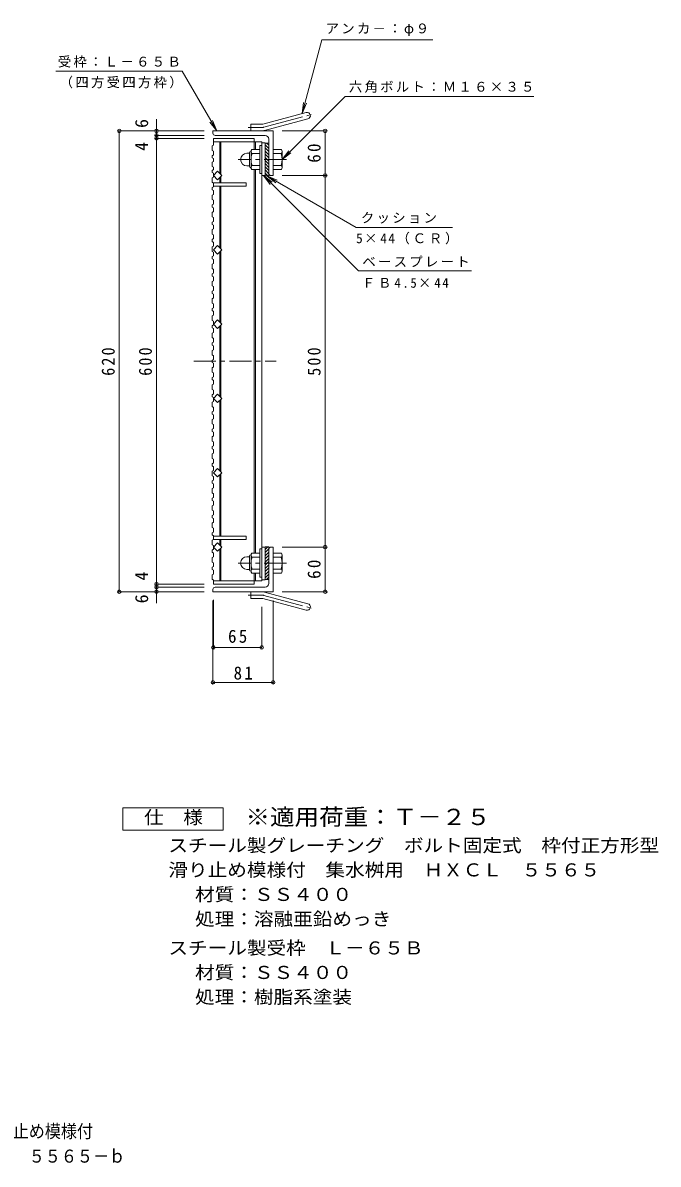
# Model space of a CAD drawing. Units: millimetres at full size, sheet at 1:6. Extents: x -1001 to 962, y -827 to 816.
# Drawn here: x 107 to 962, y -827 to 708 of the extents above; entities that cross this region are included whole.
import ezdxf
from ezdxf.enums import TextEntityAlignment as Align

# ---------------------------------------------------------------- set-up
doc = ezdxf.new("R2010")
doc.units = ezdxf.units.MM
doc.header["$LTSCALE"] = 6
doc.header["$PDMODE"] = 32
doc.header["$PDSIZE"] = 4.8
doc.linetypes.add('CHAIN1', pattern=[8, 5, -1, 1, -1])
doc.linetypes.add('CHAIN2', pattern=[12, 9, -1, 1, -1])
for name, color, linetype, lineweight in [('E-1', 2, 'Continuous', 9), ('E-2', 3, 'Continuous', 9), ('E-4', 7, 'Continuous', 9), ('E-5', 7, 'Continuous', 9), ('F-4_F-4ﾚｲﾔ', 2, 'Continuous', 9)]:
    doc.layers.add(name, color=color, linetype=linetype, lineweight=lineweight)
doc.layers.add('F-5_F-5ﾚｲﾔ', color=2, linetype='Continuous')
doc.styles.add('ＭＳ ゴシック', font='')
doc.styles.get('ＭＳ ゴシック').set_extended_font_data('MS Gothic')

msp = doc.modelspace()

# ---------------------------------------------------------------- linework, layer by layer
at = {"layer": 'E-1'}
for p, q in [((429.889, 572.211), (488.08, 587.803)), ((413.745, 562.905), (413.745, 571.905)), ((427.56, 571.905), (413.745, 571.905)), ((432.218, 563.518), (490.409, 579.11)), ((443.745, 562.905), (362.745, 562.905)), ((362.745, 559.905), (362.745, 562.905)), ((365.745, 556.905), (432.745, 556.905)), ((443.745, 562.905), (443.745, 502.905)), ((425.945, 537.905), (414.983, 537.905)), ((425.945, 543.405), (425.945, 505.405)), ((428.245, 543.405), (425.945, 543.405)), ((432.745, 502.405), (432.745, 546.405)), ((437.745, 546.405), (432.745, 546.405)), ((437.745, 539.325), (432.745, 544.325)), ((437.745, 535.082), (432.745, 540.082)), ((437.745, 543.567), (434.907, 546.405)), ((437.745, 502.405), (437.745, 551.905)), ((443.745, 537.905), (454.706, 537.905)), ((408.435, 532.905), (411.945, 532.905)), ((411.945, 515.205), (411.945, 533.605)), ((413.745, 535.404), (413.945, 535.404)), ((413.945, 535.155), (413.945, 513.655)), ((425.945, 532.405), (414.983, 532.405)), ((437.745, 530.84), (432.745, 535.84)), ((437.745, 526.597), (432.745, 531.597)), ((437.745, 522.354), (432.745, 527.354)), ((437.745, 518.112), (432.745, 523.112)), ((443.745, 532.405), (454.706, 532.405)), ((455.945, 535.404), (455.745, 535.404)), ((455.745, 535.155), (455.745, 513.655)), ((408.445, 515.905), (411.945, 515.905)), ((413.745, 513.405), (413.945, 513.405)), ((425.945, 516.405), (414.983, 516.405)), ((425.945, 510.905), (414.983, 510.905)), ((437.745, 513.869), (432.745, 518.869)), ((437.745, 509.626), (432.745, 514.627)), ((437.745, 505.384), (432.745, 510.384)), ((443.745, 516.405), (454.706, 516.405)), ((443.745, 510.905), (454.706, 510.905)), ((455.945, 513.405), (455.745, 513.405)), ((428.245, 505.405), (425.945, 505.405)), ((436.481, 502.405), (432.745, 506.141)), ((437.745, 502.405), (432.745, 502.405)), ((440.745, 502.905), (443.745, 502.905)), ((425.945, -37.596), (425.945, 0.404)), ((428.245, 0.404), (425.945, 0.404)), ((432.745, 3.404), (432.745, -40.596)), ((436.481, 3.404), (432.745, -0.332)), ((437.745, 3.404), (432.745, 3.404)), ((437.745, 0.425), (432.745, -4.575)), ((437.745, 3.404), (437.745, -46.096)), ((440.745, 2.904), (443.745, 2.904)), ((443.745, -57.096), (443.745, 2.904)), ((408.445, -10.096), (411.945, -10.096)), ((411.945, -9.396), (411.945, -27.796)), ((413.745, -7.596), (413.945, -7.596)), ((413.945, -29.346), (413.945, -7.846)), ((425.945, -5.096), (414.983, -5.096)), ((425.945, -10.596), (414.983, -10.596)), ((437.745, -3.817), (432.745, -8.818)), ((437.745, -8.06), (432.745, -13.06)), ((437.745, -12.303), (432.745, -17.303)), ((443.745, -5.096), (454.706, -5.096)), ((443.745, -10.596), (454.706, -10.596)), ((455.945, -7.596), (455.745, -7.596)), ((455.745, -29.346), (455.745, -7.846)), ((408.435, -27.096), (411.945, -27.096)), ((413.745, -29.596), (413.945, -29.596)), ((425.945, -26.596), (414.983, -26.596)), ((437.745, -16.545), (432.745, -21.545)), ((437.745, -20.788), (432.745, -25.788)), ((437.745, -25.031), (432.745, -30.031)), ((437.745, -29.273), (432.745, -34.273)), ((443.745, -26.596), (454.706, -26.596)), ((455.945, -29.596), (455.745, -29.596)), ((425.945, -32.096), (414.983, -32.096)), ((428.245, -37.596), (425.945, -37.596)), ((437.745, -33.516), (432.745, -38.516)), ((437.745, -40.596), (432.745, -40.596)), ((437.745, -37.758), (434.907, -40.596)), ((443.745, -32.096), (454.706, -32.096)), ((362.745, -54.096), (362.745, -57.096)), ((443.745, -57.096), (362.745, -57.096)), ((365.745, -51.096), (432.745, -51.096)), ((413.745, -57.096), (413.745, -66.096)), ((432.218, -57.709), (490.409, -73.301)), ((427.56, -66.096), (413.745, -66.096)), ((429.889, -66.402), (488.08, -81.995))]:
    msp.add_line(p, q, dxfattribs=at)
at = {"layer": 'E-1', "linetype": 'CHAIN2'}
for p, q in [((431.054, 567.865), (496.22, 585.326)), ((427.56, 567.405), (409.94, 567.405)), ((427.56, -61.596), (409.94, -61.596)), ((431.054, -62.056), (496.22, -79.517))]:
    msp.add_line(p, q, dxfattribs=at)
at = {"layer": 'E-1', "linetype": 'CHAIN1'}
for p, q in [((461.797, 524.405), (396.643, 524.405)), ((461.797, -18.596), (396.643, -18.596))]:
    msp.add_line(p, q, dxfattribs=at)
at = {"layer": 'E-1'}
for centre, radius, start, end in [((489.245, 583.457), 4.5, 285.00014, 104.99991), ((427.56, 580.905), 9, 270, 285.00002), ((365.745, 559.905), 3, 180, 270), ((427.56, 580.905), 18, 270, 285), ((432.745, 551.905), 5, 0, 90), ((418.105, 535.155), 4.16, 138.61835, 221.37988), ((451.585, 535.155), 4.16, 318.62012, 41.38165), ((408.435, 524.415), 8.49, 90, 180), ((408.445, 524.405), 8.5, 180, 270), ((413.745, 533.605), 1.8, 90, 180), ((437.945, 524.405), 24, 160.52881, 199.47119), ((431.744, 524.405), 24, 340.52881, 19.47119), ((413.745, 515.205), 1.8, 180, 270), ((418.105, 513.655), 4.16, 138.62012, 221.38165), ((451.585, 513.655), 4.16, 318.61835, 41.37988), ((440.745, 505.905), 3, 180, 270), ((440.745, -0.096), 3, 90, 180), ((408.445, -18.596), 8.5, 90, 180), ((413.745, -9.396), 1.8, 90, 180), ((418.105, -7.846), 4.16, 138.61835, 221.37988), ((437.945, -18.596), 24, 160.52881, 199.47119), ((431.744, -18.596), 24, 340.52881, 19.47119), ((451.585, -7.846), 4.16, 318.62012, 41.38165), ((408.435, -18.606), 8.49, 180, 270), ((413.745, -27.796), 1.8, 180, 270), ((418.105, -29.346), 4.16, 138.62012, 221.38165), ((451.585, -29.346), 4.16, 318.61835, 41.37988), ((365.745, -54.096), 3, 90, 180), ((427.56, -75.096), 18, 75, 90), ((432.745, -46.096), 5, 270, 0), ((427.56, -75.096), 9, 74.99998, 90), ((489.245, -77.648), 4.5, 255.00009, 74.99986)]:
    msp.add_arc(centre, radius, start, end, dxfattribs=at)
at = {"layer": 'E-1', "linetype": 'CHAIN2'}
for centre, start, end in [((427.56, 580.905), 270, 284.99995), ((427.56, -75.096), 75.00005, 90)]:
    msp.add_arc(centre, 13.5, start, end, dxfattribs=at)
at = {"layer": 'E-2'}
for p, q in [((363.245, 552.905), (418.245, 552.905)), ((363.245, 552.905), (363.245, 543.696)), ((418.245, 548.405), (418.245, 552.905)), ((361.745, 542.696), (363.245, 543.696)), ((361.745, 542.696), (361.745, 536.696)), ((363.245, 548.405), (428.245, 548.405)), ((371.745, 505.718), (371.745, 548.405)), ((373.245, 504.218), (373.245, 548.405)), ((418.245, 537.905), (418.245, 548.405)), ((419.745, 548.405), (419.745, 537.905)), ((428.245, -42.596), (428.245, 548.405)), ((432.745, 546.905), (428.245, 546.905)), ((432.745, 502.904), (432.745, 546.905)), ((361.745, 536.696), (363.245, 535.696)), ((361.745, 529.583), (363.245, 530.583)), ((361.745, 529.583), (361.745, 526.583)), ((361.745, 526.583), (363.245, 525.583)), ((363.245, 530.583), (363.245, 535.696)), ((363.245, 525.583), (363.245, 521.97)), ((361.745, 520.97), (363.245, 521.97)), ((361.745, 520.97), (361.745, 514.97)), ((361.745, 514.97), (363.245, 513.97)), ((361.745, 509.857), (363.245, 510.857)), ((361.745, 509.857), (361.745, 506.857)), ((363.245, 510.857), (363.245, 513.97)), ((418.245, -5.096), (418.245, 510.905)), ((419.745, 510.905), (419.745, -5.096)), ((361.745, 499.744), (363.245, 500.744)), ((361.745, 499.744), (361.745, 493.744)), ((361.745, 493.744), (363.245, 492.744)), ((363.245, 492.905), (407.245, 492.905)), ((363.245, 487.631), (363.245, 492.905)), ((371.745, 492.905), (371.745, 500.091)), ((373.245, 492.905), (373.245, 501.591)), ((407.245, 492.905), (407.245, 488.405)), ((432.745, 502.904), (428.245, 502.904)), ((361.745, 486.631), (363.245, 487.631)), ((361.745, 486.631), (361.745, 483.631)), ((361.745, 483.631), (363.245, 482.631)), ((361.745, 476.518), (363.245, 477.518)), ((361.745, 476.518), (361.745, 470.518)), ((363.245, 488.405), (407.245, 488.405)), ((363.245, 482.631), (363.245, 477.518)), ((371.745, 488.405), (371.745, 405.718)), ((373.245, 488.405), (373.245, 404.218)), ((361.745, 470.518), (363.245, 469.518)), ((361.745, 463.405), (363.245, 464.405)), ((361.745, 463.405), (361.745, 460.405)), ((363.245, 464.405), (363.245, 469.518)), ((361.745, 460.405), (363.245, 459.405)), ((361.745, 453.292), (363.245, 454.292)), ((361.745, 453.292), (361.745, 447.292)), ((361.745, 447.292), (363.245, 446.292)), ((363.245, 459.405), (363.245, 454.292)), ((363.245, 441.179), (363.245, 446.292)), ((361.745, 440.179), (363.245, 441.179)), ((361.745, 440.179), (361.745, 437.179)), ((361.745, 437.179), (363.245, 436.179)), ((361.745, 430.066), (363.245, 431.066)), ((361.745, 430.066), (361.745, 424.066)), ((363.245, 436.179), (363.245, 431.066)), ((361.745, 424.066), (363.245, 423.066)), ((361.745, 416.953), (363.245, 417.953)), ((361.745, 416.953), (361.745, 413.953)), ((363.245, 417.953), (363.245, 423.066)), ((361.745, 413.953), (363.245, 412.953)), ((361.745, 406.84), (363.245, 407.84)), ((361.745, 406.84), (361.745, 400.84)), ((361.745, 400.84), (363.245, 399.84)), ((363.245, 412.953), (363.245, 407.84)), ((363.245, 394.727), (363.245, 399.84)), ((371.745, 400.091), (371.745, 305.718)), ((373.245, 401.591), (373.245, 304.218)), ((361.745, 393.727), (363.245, 394.727)), ((361.745, 393.727), (361.745, 390.727)), ((361.745, 390.727), (363.245, 389.727)), ((361.745, 383.614), (363.245, 384.614)), ((363.245, 389.727), (363.245, 384.614)), ((361.745, 383.614), (361.745, 377.614)), ((361.745, 377.614), (363.245, 376.614)), ((361.745, 370.501), (363.245, 371.501)), ((361.745, 370.501), (361.745, 367.501)), ((363.245, 371.501), (363.245, 376.614)), ((361.745, 367.501), (363.245, 366.501)), ((361.745, 360.388), (363.245, 361.388)), ((361.745, 360.388), (361.745, 354.388)), ((361.745, 354.388), (363.245, 353.388)), ((363.245, 366.501), (363.245, 361.388)), ((363.245, 348.275), (363.245, 353.388)), ((361.745, 347.275), (363.245, 348.275)), ((361.745, 347.275), (361.745, 344.275)), ((361.745, 344.275), (363.245, 343.275)), ((361.745, 337.162), (363.245, 338.162)), ((363.245, 343.275), (363.245, 338.162)), ((361.745, 337.162), (361.745, 331.162)), ((361.745, 331.162), (363.245, 330.162)), ((361.745, 324.049), (363.245, 325.049)), ((361.745, 324.049), (361.745, 321.049)), ((363.245, 325.049), (363.245, 330.162)), ((361.745, 321.049), (363.245, 320.049)), ((361.745, 313.936), (363.245, 314.936)), ((361.745, 313.936), (361.745, 307.936)), ((361.745, 307.936), (363.245, 306.936)), ((363.245, 320.049), (363.245, 314.936)), ((361.745, 300.823), (363.245, 301.823)), ((361.745, 300.823), (361.745, 297.823)), ((361.745, 297.823), (363.245, 296.823)), ((363.245, 301.823), (363.245, 306.936)), ((363.245, 296.823), (363.245, 291.71)), ((371.745, 300.091), (371.745, 205.718)), ((373.245, 204.218), (373.245, 301.591)), ((361.745, 290.71), (363.245, 291.71)), ((361.745, 290.71), (361.745, 284.71)), ((361.745, 284.71), (363.245, 283.71)), ((361.745, 277.597), (363.245, 278.597)), ((361.745, 277.597), (361.745, 274.597)), ((363.245, 278.597), (363.245, 283.71)), ((361.745, 274.597), (363.245, 273.597)), ((361.745, 267.484), (363.245, 268.484)), ((361.745, 267.484), (361.745, 261.484)), ((361.745, 261.484), (363.245, 260.484)), ((363.245, 273.597), (363.245, 268.484)), ((361.745, 254.371), (363.245, 255.371)), ((361.745, 254.371), (361.745, 252.904)), ((361.745, 251.438), (361.745, 252.904)), ((361.745, 251.438), (363.245, 250.438)), ((363.245, 255.371), (363.245, 260.484)), ((363.245, 250.438), (363.245, 245.325)), ((361.745, 244.325), (363.245, 245.325)), ((361.745, 238.325), (361.745, 244.325)), ((361.745, 238.325), (363.245, 237.325)), ((361.745, 231.212), (363.245, 232.212)), ((361.745, 228.212), (361.745, 231.212)), ((363.245, 232.212), (363.245, 237.325)), ((361.745, 228.212), (363.245, 227.212)), ((361.745, 221.099), (363.245, 222.099)), ((361.745, 215.099), (361.745, 221.099)), ((361.745, 215.099), (363.245, 214.099)), ((363.245, 227.212), (363.245, 222.099)), ((361.745, 207.986), (363.245, 208.986)), ((361.745, 204.986), (361.745, 207.986)), ((361.745, 204.986), (363.245, 203.986)), ((363.245, 208.986), (363.245, 214.099)), ((363.245, 203.986), (363.245, 198.873)), ((371.745, 105.718), (371.745, 200.091)), ((373.245, 104.218), (373.245, 201.591)), ((361.745, 197.873), (363.245, 198.873)), ((361.745, 191.873), (361.745, 197.873)), ((361.745, 191.873), (363.245, 190.873)), ((361.745, 184.76), (363.245, 185.76)), ((361.745, 181.76), (361.745, 184.76)), ((363.245, 185.76), (363.245, 190.873)), ((361.745, 181.76), (363.245, 180.76)), ((361.745, 174.647), (363.245, 175.647)), ((361.745, 168.647), (361.745, 174.647)), ((363.245, 180.76), (363.245, 175.647)), ((361.745, 168.647), (363.245, 167.647)), ((361.745, 161.534), (363.245, 162.534)), ((361.745, 158.534), (361.745, 161.534)), ((361.745, 158.534), (363.245, 157.534)), ((363.245, 162.534), (363.245, 167.647)), ((363.245, 157.534), (363.245, 152.421)), ((361.745, 151.421), (363.245, 152.421)), ((361.745, 145.421), (361.745, 151.421)), ((361.745, 145.421), (363.245, 144.421)), ((361.745, 138.308), (363.245, 139.308)), ((361.745, 135.308), (361.745, 138.308)), ((363.245, 139.308), (363.245, 144.421)), ((361.745, 135.308), (363.245, 134.308)), ((361.745, 128.195), (363.245, 129.195)), ((361.745, 122.195), (361.745, 128.195)), ((363.245, 134.308), (363.245, 129.195)), ((361.745, 122.195), (363.245, 121.195)), ((361.745, 115.082), (363.245, 116.082)), ((361.745, 112.082), (361.745, 115.082)), ((361.745, 112.082), (363.245, 111.082)), ((363.245, 116.082), (363.245, 121.195)), ((363.245, 111.082), (363.245, 105.969)), ((361.745, 104.969), (363.245, 105.969)), ((361.745, 98.969), (361.745, 104.969)), ((361.745, 98.969), (363.245, 97.969)), ((361.745, 91.856), (363.245, 92.856)), ((363.245, 92.856), (363.245, 97.969)), ((371.745, 17.404), (371.745, 100.091)), ((373.245, 17.404), (373.245, 101.591)), ((361.745, 88.856), (361.745, 91.856)), ((361.745, 88.856), (363.245, 87.856)), ((361.745, 81.743), (363.245, 82.743)), ((361.745, 75.743), (361.745, 81.743)), ((363.245, 87.856), (363.245, 82.743)), ((361.745, 75.743), (363.245, 74.743)), ((361.745, 68.63), (363.245, 69.63)), ((361.745, 65.63), (361.745, 68.63)), ((361.745, 65.63), (363.245, 64.63)), ((363.245, 69.63), (363.245, 74.743)), ((363.245, 64.63), (363.245, 59.517)), ((361.745, 58.517), (363.245, 59.517)), ((361.745, 52.517), (361.745, 58.517)), ((361.745, 52.517), (363.245, 51.517)), ((361.745, 45.404), (363.245, 46.404)), ((363.245, 46.404), (363.245, 51.517)), ((361.745, 42.404), (361.745, 45.404)), ((361.745, 42.404), (363.245, 41.404)), ((361.745, 35.291), (363.245, 36.291)), ((361.745, 29.291), (361.745, 35.291)), ((363.245, 41.404), (363.245, 36.291)), ((361.745, 29.291), (363.245, 28.291)), ((361.745, 22.178), (363.245, 23.178)), ((361.745, 19.178), (361.745, 22.178)), ((361.745, 19.178), (363.245, 18.178)), ((363.245, 23.178), (363.245, 28.291)), ((363.245, 18.178), (363.245, 12.904)), ((363.245, 17.404), (407.245, 17.404)), ((407.245, 12.904), (407.245, 17.404)), ((361.745, 12.065), (363.245, 13.065)), ((361.745, 6.065), (361.745, 12.065)), ((361.745, 6.065), (363.245, 5.065)), ((363.245, 12.904), (407.245, 12.904)), ((363.245, -0.048), (363.245, 5.065)), ((371.745, 12.904), (371.745, 5.718)), ((371.745, 0.091), (371.745, -42.596)), ((373.245, 12.904), (373.245, 4.218)), ((373.245, 1.591), (373.245, -42.596)), ((432.745, 2.905), (428.245, 2.905)), ((432.745, 2.905), (432.745, -41.096)), ((361.745, -1.048), (363.245, -0.048)), ((361.745, -4.048), (361.745, -1.048)), ((361.745, -4.048), (363.245, -5.048)), ((361.745, -11.161), (363.245, -10.161)), ((361.745, -17.161), (361.745, -11.161)), ((363.245, -5.048), (363.245, -10.161)), ((361.745, -17.161), (363.245, -18.161)), ((361.745, -24.274), (363.245, -23.274)), ((361.745, -27.274), (361.745, -24.274)), ((361.745, -27.274), (363.245, -28.274)), ((363.245, -23.274), (363.245, -18.161)), ((363.245, -28.274), (363.245, -33.388)), ((361.745, -34.387), (363.245, -33.388)), ((361.745, -40.387), (361.745, -34.387)), ((361.745, -40.387), (363.245, -41.387)), ((363.245, -47.096), (363.245, -41.387)), ((363.245, -42.596), (428.245, -42.596)), ((418.245, -42.596), (418.245, -32.096)), ((418.245, -47.096), (418.245, -42.596)), ((419.745, -32.096), (419.745, -42.596)), ((432.745, -41.096), (428.245, -41.096)), ((363.245, -47.096), (418.245, -47.096))]:
    msp.add_line(p, q, dxfattribs=at)
at = {"layer": 'E-2', "linetype": 'CHAIN1'}
msp.add_line((336.764, 252.904), (447.611, 252.904), dxfattribs=at)
at = {"layer": 'E-2'}
msp.add_lwpolyline([(361.745, 506.857), (363.245, 505.857), (363.245, 500.744)], dxfattribs=at)
for points in [[(363.245, 502.905), (368.902, 508.562), (374.559, 502.905), (368.902, 497.248)], [(363.245, 402.905), (368.902, 408.562), (374.559, 402.905), (368.902, 397.248)], [(363.245, 302.905), (368.902, 308.562), (374.559, 302.905), (368.902, 297.248)], [(363.245, 202.904), (368.902, 197.247), (374.559, 202.904), (368.902, 208.561)], [(363.245, 102.904), (368.902, 97.247), (374.559, 102.904), (368.902, 108.561)], [(363.245, 2.904), (368.902, -2.753), (374.559, 2.904), (368.902, 8.561)]]:
    msp.add_lwpolyline(points, close=True, dxfattribs=at)
at = {"layer": 'E-4'}
for p, q in [((286.745, 562.905), (286.745, 578.938)), ((234.945, 562.905), (350.745, 562.905)), ((236.745, 562.905), (236.745, -57.096)), ((284.945, 556.905), (350.745, 556.905)), ((284.945, 552.905), (350.745, 552.905)), ((286.745, 562.905), (286.745, 556.905)), ((286.745, 556.905), (286.745, 552.905)), ((286.745, 552.905), (286.745, -47.096)), ((515.545, 562.905), (455.745, 562.905)), ((513.745, 562.905), (513.745, 502.905)), ((515.545, 502.905), (455.745, 502.905)), ((513.745, 502.905), (513.745, 2.904)), ((515.545, 2.904), (455.745, 2.904)), ((513.745, 2.904), (513.745, -57.096)), ((234.945, -57.096), (350.745, -57.096)), ((284.945, -47.096), (350.745, -47.096)), ((284.945, -51.096), (350.745, -51.096)), ((286.745, -47.096), (286.745, -51.096)), ((286.745, -51.096), (286.745, -57.096)), ((286.745, -57.096), (286.745, -72.768)), ((515.545, -57.096), (455.745, -57.096)), ((362.745, -180.963), (362.745, -69.096)), ((363.245, -133.896), (363.245, -68.201)), ((443.745, -180.963), (443.745, -69.096)), ((428.245, -133.896), (428.245, -77.688)), ((363.245, -132.096), (428.245, -132.096)), ((362.745, -179.163), (443.745, -179.163))]:
    msp.add_line(p, q, dxfattribs=at)
for p in [(236.745, 562.905), (286.745, 562.905), (286.745, 556.905), (286.745, 552.905), (513.745, 562.905), (513.745, 502.905), (513.745, 2.904), (286.745, -47.096), (236.745, -57.096), (286.745, -51.096), (286.745, -57.096), (513.745, -57.096), (363.245, -132.096), (428.245, -132.096), (362.745, -179.163), (443.745, -179.163)]:
    msp.add_point(p, dxfattribs=at)
at = {"layer": 'E-5'}
for p, q in [((482.693, 586.36), (509.284, 685.598)), ((658.284, 685.598), (509.284, 685.598)), ((151.45, 643.089), (321.45, 643.089)), ((367.745, 562.905), (321.45, 643.089)), ((482.693, 586.36), (484.651, 601.232)), ((482.693, 586.36), (488.433, 600.218)), ((367.745, 562.905), (358.613, 574.805)), ((367.745, 562.905), (362.004, 576.763)), ((455.745, 524.405), (464.876, 536.305)), ((455.745, 524.405), (467.645, 533.536)), ((430.495, 502.904), (439.626, 491.004)), ((430.495, 502.904), (442.395, 493.773)), ((430.495, 502.904), (558.691, 374.708)), ((435.245, 502.405), (447.145, 493.273)), ((435.245, 502.405), (449.103, 496.664)), ((435.245, 502.405), (555.219, 433.137)), ((555.219, 433.137), (685.154, 433.137)), ((558.691, 374.708), (710.554, 374.708))]:
    msp.add_line(p, q, dxfattribs=at)
msp.add_lwpolyline([(455.745, 524.405), (540.536, 609.196), (794.536, 609.196)], dxfattribs=at)
at = {"layer": 'F-4_F-4ﾚｲﾔ'}
msp.add_lwpolyline([(241.476, -377.786), (241.476, -347.786), (376.475, -347.786), (376.475, -377.786)], close=True, dxfattribs=at)

# ---------------------------------------------------------------- texts
at = {"layer": 'E-4', "color": 2, "style": 'ＭＳ ゴシック'}
for s, p in [('6', (280.745, 566.938)), ('4', (280.745, 536.149)), ('4', (280.745, -42.061)), ('6', (280.745, -72.768))]:
    msp.add_text(s, height=17.6, rotation=90, dxfattribs=at).set_placement(p, align=Align.BOTTOM_LEFT)
at = {"layer": 'E-4', "color": 2, "char_height": 17.6, "attachment_point": 7, "rotation": 90, "style": 'ＭＳ ゴシック'}
for s, insert in [('\\T1.27;\\W0.95;60', (507.745, 520.155)), ('\\T1.27;\\W0.9;620', (230.745, 233.404)), ('\\T1.27;\\W0.9;600', (280.745, 233.404)), ('\\T1.27;\\W0.9;500', (507.745, 233.404)), ('\\T1.27;\\W0.95;60', (507.745, -39.846))]:
    msp.add_mtext(s, dxfattribs=dict(at, insert=insert))
at = {"layer": 'E-4', "color": 2, "char_height": 17.6, "attachment_point": 7, "style": 'ＭＳ ゴシック'}
for s, insert in [('\\T1.27;\\W0.95;65', (382.995, -126.096)), ('\\T1.27;\\W0.95;81', (390.495, -175.563))]:
    msp.add_mtext(s, dxfattribs=dict(at, insert=insert))
at = {"layer": 'E-5', "char_height": 13.2, "attachment_point": 7, "style": 'ＭＳ ゴシック'}
for s, insert in [('\\T1.17;アンカ－：φ９', (514.284, 690.598)), ('\\T1.17;受枠：Ｌ－６５Ｂ', (153.95, 648.089)), ('\\T1.17;（四方受四方枠）', (156.45, 620.089)), ('\\T1.17;六角ボルト：Ｍ１６×３５', (545.536, 614.196)), ('\\T1.17;クッション', (561.741, 438.137)), ('\\T1.21;5×44（ＣＲ）', (555.219, 410.137)), ('\\T1.17;ベースプレート', (563.691, 379.708)), ('\\T1.26;\\W0.95;ＦＢ4.5×44', (563.691, 351.708))]:
    msp.add_mtext(s, dxfattribs=dict(at, insert=insert))
at = {"layer": 'F-4_F-4ﾚｲﾔ', "style": 'ＭＳ ゴシック', "width": 1.1}
for s, p in [('仕\u3000様', (269.975, -374.786)), ('スチール製グレーチング\u3000ボルト固定式\u3000枠付正方形型', (302.729, -412.538)), ('滑り止め模様付\u3000集水桝用\u3000ＨＸＣＬ\u3000５５６５', (302.729, -445.538)), ('材質：ＳＳ４００', (338.557, -478.538)), ('処理：溶融亜鉛めっき', (338.557, -511.538)), ('スチール製受枠\u3000Ｌ－６５Ｂ', (302.729, -550.538)), ('材質：ＳＳ４００', (338.557, -583.538)), ('処理：樹脂系塗装', (338.557, -616.538))]:
    msp.add_text(s, height=17.6, dxfattribs=at).set_placement(p, align=Align.BOTTOM_LEFT)
at = {"layer": 'F-5_F-5ﾚｲﾔ', "color": 3, "style": 'ＭＳ ゴシック', "width": 1.1}
msp.add_text('※適用荷重：Ｔ－２５', height=21.99, dxfattribs=at).set_placement((406.475, -377.786), align=Align.BOTTOM_LEFT)
at = {"layer": 'F-5_F-5ﾚｲﾔ', "style": 'ＭＳ ゴシック', "width": 0.9}
for s, p in [('スチール製グレーチング\u3000ボルト固定式\u3000枠付正方形型\u3000滑り止め模様付', (-511.641, -797.213)), ('集水桝用\u3000クッション付\u3000ＨＸＣＬ\u3000５５６５－ｂ', (-252.375, -830.689))]:
    msp.add_text(s, height=17.6, dxfattribs=at).set_placement(p, align=Align.BOTTOM_LEFT)

doc.saveas('drawing.dxf')
